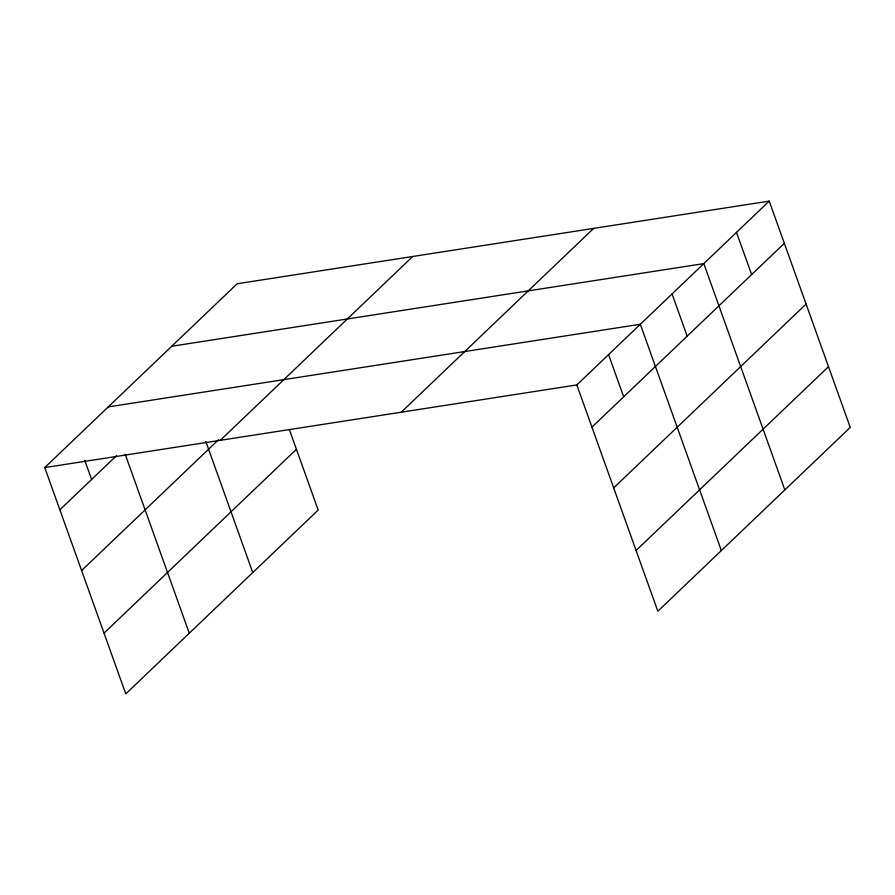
<?xml version="1.0" encoding="UTF-8"?>
<svg xmlns="http://www.w3.org/2000/svg" width="895" height="895" viewBox="0 0 895 895"><rect width="100%" height="100%" fill="white"/><g stroke="black" fill="none" stroke-linecap="round" stroke-linejoin="round"><path stroke-width="1.34" d="M289.421 429.745L318.184 510.06L125.781 693.882L44.75 467.582L237.153 283.76L769.219 201.118L850.25 427.418L657.847 611.24L576.816 384.939L769.219 201.118M59.864 509.781L116.406 455.756M81.613 570.54L218.514 439.747M220.338 440.306L412.729 256.485M104.033 633.134L296.424 449.312M401.24 412.203L593.642 228.393M591.931 427.139L784.333 243.328M613.69 487.898L806.082 304.076M636.099 550.492L828.501 366.67M171.739 346.253L703.806 263.611L784.837 489.923M108.239 406.912L640.317 324.27L721.348 550.582M44.75 467.582L576.816 384.939M736.507 232.364L751.621 274.575M672.055 293.94L687.17 336.151M608.566 354.61L623.681 396.809M205.828 441.459L252.759 572.565M125.21 454.291L189.27 633.224M84.734 460.265L91.603 479.451"/></g></svg>
